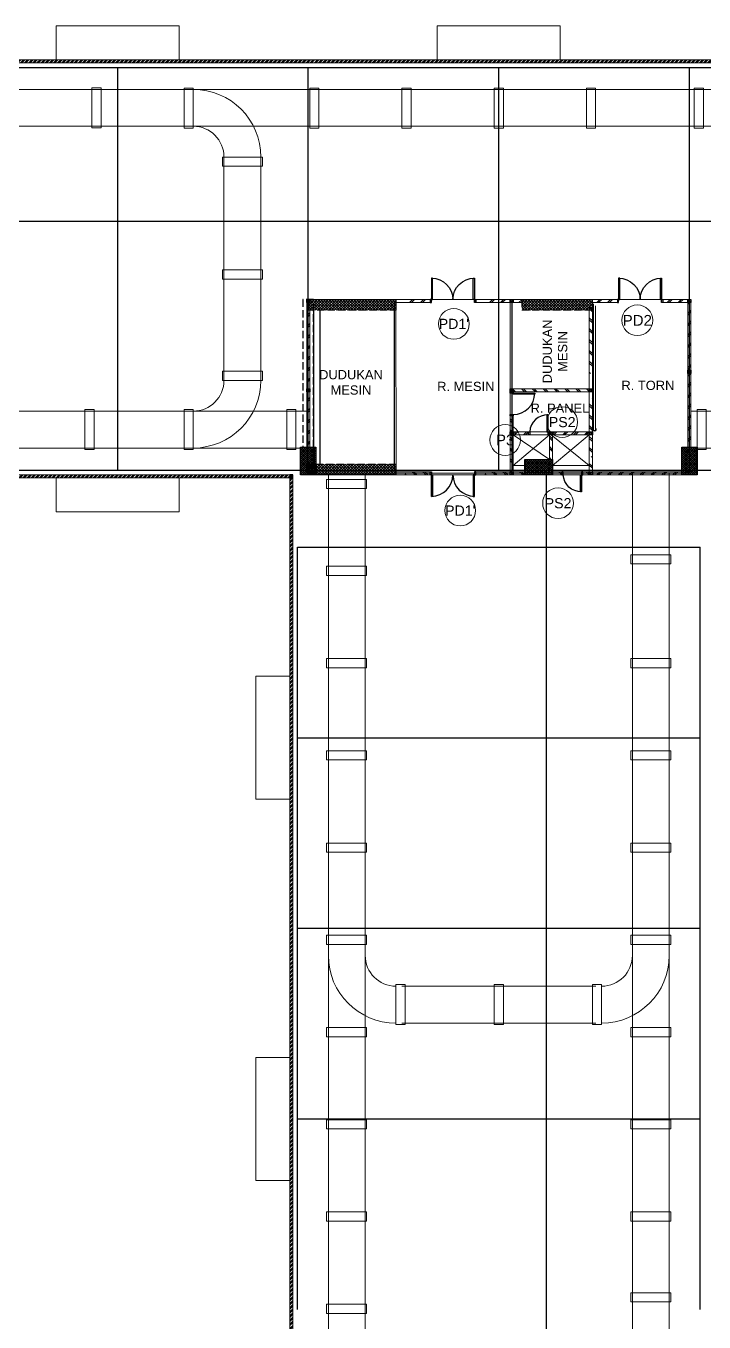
# Model space of a CAD drawing. Header units: millimetres. Extents: x -108 to 357, y -17 to 192.
# Drawn here: x 142.75 to 164.82, y 105.74 to 147.89 of the extents above; entities that cross this region are included whole.
import ezdxf
from ezdxf.enums import TextEntityAlignment as Align

# ---------------------------------------------------------------- set-up
doc = ezdxf.new("R2010")
doc.units = ezdxf.units.MM
doc.linetypes.add('ACAD_ISO02W100', pattern=[15, 12, -3])
doc.layers.get('defpoints').update_dxf_attribs({"color": 1})
doc.layers.add('AR_BETON', color=150, linetype='Continuous')
doc.layers.add('Kusen', color=30, linetype='Continuous')
for name, color, linetype, lineweight in [('ars', 11, 'Continuous', 0), ('ars @ 1', 11, 'Continuous', 0), ('ATAP', 3, 'Continuous', 20), ('KOL', 1, 'Continuous', 30), ('KOLOM', 4, 'Continuous', 9), ('lan', 7, 'Continuous', 15), ('NOT', 7, 'Continuous', 20), ('tem', 5, 'Continuous', 20), ('u', 6, 'Continuous', 20)]:
    doc.layers.add(name, color=color, linetype=linetype, lineweight=lineweight)
doc.layers.add('as', color=1, linetype='Continuous', plot=False)
doc.layers.add('POLYLINE TPAK', color=4, linetype='Continuous', lineweight=20, plot=False)
doc.styles.add('S', font='simplex', dxfattribs={"width": 0.75})
doc.styles.get("Standard").update_dxf_attribs({"font": 'arial.ttf'})

# ---------------------------------------------------------------- blocks, each defined once
blk = doc.blocks.new("k2'")
at = {"layer": 'ars'}
h = blk.add_hatch(dxfattribs=at)
h.set_pattern_fill('_USER', color=256, scale=0.05, angle=45, double=1, pattern_type=0)
h.set_pattern_definition([(45, (0, -4.95), (-0.03535534, 0.03535534), []), (135, (0, -4.95), (-0.03535534, -0.03535534), [])])
h.paths.add_polyline_path([(-0.25, -0.45), (0.25, -0.45), (0.25, 0.45), (-0.25, 0.45)])
at = {"layer": 'KOL'}
blk.add_lwpolyline([(-0.25, -0.45), (0.25, -0.45), (0.25, 0.45), (-0.25, 0.45)], close=True, dxfattribs=at)
blk = doc.blocks.new('K 10.10')
at = {"layer": 'ars'}
h = blk.add_hatch(dxfattribs=at)
h.set_pattern_fill('_USER', color=256, scale=0.05, angle=45, double=1, pattern_type=0)
h.set_pattern_definition([(45, (0, 0), (-0.035355339, 0.035355339), []), (135, (0, 0), (-0.035355339, -0.035355339), [])])
h.paths.add_polyline_path([(1560.538, 1380.407), (1560.638, 1380.407), (1560.638, 1380.507), (1560.538, 1380.507)])
at = {"layer": 'KOL'}
blk.add_lwpolyline([(1560.538, 1380.407), (1560.638, 1380.407), (1560.638, 1380.507), (1560.538, 1380.507)], close=True, dxfattribs=at)
blk = doc.blocks.new('P-70-DOBLE')
at = {"layer": 'Kusen'}
for points in [[(102.301, -17.94), (102.341, -17.94), (102.341, -18.04), (102.301, -18.04)], [(102.341, -18.04), (102.381, -18.04), (102.381, -18.74), (102.341, -18.74)], [(103.741, -18.04), (103.701, -18.04), (103.701, -18.74), (103.741, -18.74)], [(103.781, -17.94), (103.741, -17.94), (103.741, -18.04), (103.781, -18.04)]]:
    blk.add_lwpolyline(points, close=True, dxfattribs=at)
for centre, start, end in [((102.341, -18.04), 270, 360), ((103.741, -18.04), 180, 270)]:
    blk.add_arc(centre, 0.7, start, end, dxfattribs=at)
blk = doc.blocks.new('P.60')
at = {"layer": 'Kusen'}
for points in [[(1472.835, 997.535), (1472.875, 997.535), (1472.875, 997.435), (1472.835, 997.435)], [(1472.875, 996.885), (1472.915, 996.885), (1472.915, 997.435), (1472.875, 997.435)], [(1473.475, 997.535), (1473.515, 997.535), (1473.515, 997.435), (1473.475, 997.435)]]:
    blk.add_lwpolyline(points, close=True, dxfattribs=at)
blk.add_arc((1472.895, 997.466), 0.581, 268.0266, 356.9943, dxfattribs=at)
blk = doc.blocks.new('A.ATAP')
at = {"layer": 'ars'}
h = blk.add_hatch(dxfattribs=at)
h.set_pattern_fill('ANSI32', color=256, scale=0.01, style=0)
h.set_pattern_definition([(45, (-24.5, 56.39997), (-0.06735192, 0.06735192), []), (45, (-24.4551, 56.39997), (-0.06735192, 0.06735192), [])])
h.paths.add_polyline_path([(24.5, 56.4), (24.5, 56.5), (-24.5, 56.5), (-24.5, 56.4)])
h = blk.add_hatch(dxfattribs=at)
h.set_pattern_fill('TEMBOK', color=256, scale=0.25)
h.set_pattern_definition([(45, (-43.49, 0.625), (-0.1767767, 0.1767767), []), (45, (-43.4275, 0.625), (-0.1767767, 0.1767767), [])])
h.paths.add_polyline_path([(-2.233, 48.6), (-2.233, 48.7), (-3.045, 48.7), (-3.045, 48.6)])
h = blk.add_hatch(dxfattribs=at)
h.set_pattern_fill('TEMBOK', color=256, scale=0.25)
h.set_pattern_definition([(45, (-40.8875, 0.625), (-0.1767767, 0.1767767), []), (45, (-40.825, 0.625), (-0.1767767, 0.1767767), [])])
h.paths.add_polyline_path([(0.37, 48.6), (0.37, 48.7), (-0.443, 48.7), (-0.443, 48.6)])
h = blk.add_hatch(dxfattribs=at)
h.set_pattern_fill('TEMBOK', color=256, scale=0.25)
h.set_pattern_definition([(45, (-37.4, 0.625), (-0.1767767, 0.1767767), []), (45, (-37.3375, 0.625), (-0.1767767, 0.1767767), [])])
h.paths.add_polyline_path([(3.858, 48.6), (3.858, 48.7), (3.045, 48.7), (3.045, 48.6)])
h = blk.add_hatch(dxfattribs=at)
h.set_pattern_fill('TEMBOK', color=256, scale=0.25)
h.set_pattern_definition([(45, (-35.1075, 0.625), (-0.1767767, 0.1767767), []), (45, (-35.045, 0.625), (-0.1767767, 0.1767767), [])])
h.paths.add_polyline_path([(6.15, 48.6), (6.15, 48.7), (5.338, 48.7), (5.338, 48.6)])
h = blk.add_hatch(dxfattribs=at)
h.set_pattern_fill('TEMBOK', color=256, scale=0.25)
h.set_pattern_definition([(45, (-68.2, 4.35), (-0.1767767, 0.1767767), []), (45, (-68.1375, 4.35), (-0.1767767, 0.1767767), [])])
h.paths.add_polyline_path([(6.15, 46.4), (6.25, 46.4), (6.25, 48.6), (6.15, 48.6)])
h = blk.add_hatch(dxfattribs=at)
h.set_pattern_fill('TEMBOK', color=256, scale=0.25)
h.set_pattern_definition([(45, (-68.2, 6.25), (-0.1767767, 0.1767767), []), (45, (-68.1375, 6.25), (-0.1767767, 0.1767767), [])])
h.paths.add_polyline_path([(6.15, 43.9), (6.25, 43.9), (6.25, 46.3), (6.15, 46.3)])
h = blk.add_hatch(dxfattribs=at)
h.set_pattern_fill('TEMBOK', color=256, scale=0.25)
h.set_pattern_definition([(315, (-4.21266, 56.175), (-0.1767767, -0.1767767), []), (315, (-4.15016, 56.175), (-0.1767767, -0.1767767), [])])
h.paths.add_polyline_path([(3.045, 45.5), (3.045, 43.7), (2.945, 43.7), (2.945, 45.5)])
h = blk.add_hatch(dxfattribs=at)
h.set_pattern_fill('TEMBOK', color=256, scale=0.25)
h.set_pattern_definition([(315, (26.2528, 60.47464), (-0.1767767, -0.1767767), []), (315, (26.3153, 60.47464), (-0.1767767, -0.1767767), [])])
h.paths.add_polyline_path([(0.37, 44.92), (0.47, 44.92), (0.47, 44.4), (0.37, 44.4)])
h = blk.add_hatch(dxfattribs=at)
h.set_pattern_fill('TEMBOK', color=256, scale=0.25)
h.set_pattern_definition([(315, (26.2528, 59.17464), (-0.1767767, -0.1767767), []), (315, (26.3153, 59.17464), (-0.1767767, -0.1767767), [])])
h.paths.add_polyline_path([(0.37, 44.3), (0.47, 44.3), (0.47, 43.1), (0.37, 43.1)])
h = blk.add_hatch(dxfattribs=at)
h.set_pattern_fill('TEMBOK', color=256, scale=0.25)
h.set_pattern_definition([(45, (-7.43, 0.745), (-0.1767767, 0.1767767), []), (45, (-7.3675, 0.745), (-0.1767767, 0.1767767), [])])
h.paths.add_polyline_path([(0.47, 44.3), (0.47, 44.4), (0.965, 44.4), (0.965, 44.3)])
h = blk.add_hatch(dxfattribs=at)
h.set_pattern_fill('TEMBOK', color=256, scale=0.25)
h.set_pattern_definition([(315, (27.5278, 59.57464), (-0.1767767, -0.1767767), []), (315, (27.5903, 59.57464), (-0.1767767, -0.1767767), [])])
h.paths.add_polyline_path([(1.645, 44.3), (1.745, 44.3), (1.745, 43.5), (1.645, 43.5)])
h = blk.add_hatch(dxfattribs=at)
h.set_pattern_fill('TEMBOK', color=256, scale=0.25)
h.set_pattern_definition([(45, (-5.45, 0.745), (-0.1767767, 0.1767767), []), (45, (-5.3875, 0.745), (-0.1767767, 0.1767767), [])])
h.paths.add_polyline_path([(2.945, 44.4), (1.745, 44.4), (1.745, 44.3), (2.945, 44.3)])
h = blk.add_hatch(dxfattribs=at)
h.set_pattern_fill('TEMBOK', color=256, scale=0.25)
h.set_pattern_definition([(315, (-37.205, 56.475), (-0.1767767, -0.1767767), []), (315, (-37.1425, 56.475), (-0.1767767, -0.1767767), [])])
h.paths.add_polyline_path([(2.945, 43.1), (3.045, 43.1), (3.045, 43.6), (2.945, 43.6)])
h = blk.add_hatch(dxfattribs=at)
h.set_pattern_fill('ANSI32', color=256, scale=0.01, style=0)
h.set_pattern_definition([(45, (-37.35, 42.89997), (-0.06735192, 0.06735192), []), (45, (-37.3051, 42.89997), (-0.06735192, 0.06735192), [])])
h.paths.add_polyline_path([(-6.8, 42.9), (-6.8, 43), (-37.35, 43), (-37.35, 42.9)])
h = blk.add_hatch(dxfattribs=at)
h.set_pattern_fill('TEMBOK', color=256, scale=0.25)
h.set_pattern_definition([(315, (-43.49, 91.075), (-0.1767767, -0.1767767), []), (315, (-43.4275, 91.075), (-0.1767767, -0.1767767), [])])
h.paths.add_polyline_path([(-2.233, 43.1), (-2.233, 43), (-3.045, 43), (-3.045, 43.1)])
h = blk.add_hatch(dxfattribs=at)
h.set_pattern_fill('TEMBOK', color=256, scale=0.25)
h.set_pattern_definition([(315, (-40.8875, 91.075), (-0.1767767, -0.1767767), []), (315, (-40.825, 91.075), (-0.1767767, -0.1767767), [])])
h.paths.add_polyline_path([(0.37, 43.1), (0.37, 43), (-0.443, 43), (-0.443, 43.1)])
h = blk.add_hatch(dxfattribs=at)
h.set_pattern_fill('TEMBOK', color=256, scale=0.25)
h.set_pattern_definition([(315, (-1.5422, 57.22464), (-0.1767767, -0.1767767), []), (315, (-1.4797, 57.22464), (-0.1767767, -0.1767767), [])])
h.paths.add_polyline_path([(0.845, 43.1), (0.47, 43.1), (0.47, 43), (0.845, 43)])
h = blk.add_hatch(dxfattribs=at)
h.set_pattern_fill('TEMBOK', color=256, scale=0.25)
h.set_pattern_definition([(315, (-0.2672, 57.22464), (-0.1767767, -0.1767767), []), (315, (-0.2047, 57.22464), (-0.1767767, -0.1767767), [])])
h.paths.add_polyline_path([(2.055, 43.1), (1.745, 43.1), (1.745, 43), (2.055, 43)])
h = blk.add_hatch(dxfattribs=at)
h.set_pattern_fill('TEMBOK', color=256, scale=0.25)
h.set_pattern_definition([(315, (0.6228, 57.22464), (-0.1767767, -0.1767767), []), (315, (0.6853, 57.22464), (-0.1767767, -0.1767767), [])])
h.paths.add_polyline_path([(2.945, 43.1), (2.735, 43.1), (2.735, 43), (2.945, 43)])
h = blk.add_hatch(dxfattribs=at)
h.set_pattern_fill('TEMBOK', color=256, scale=0.25)
h.set_pattern_definition([(45, (-37.4, -4.975), (-0.1767767, 0.1767767), []), (45, (-37.3375, -4.975), (-0.1767767, 0.1767767), [])])
h.paths.add_polyline_path([(3.045, 43.1), (3.045, 43), (5.95, 43), (5.95, 43.1)])
h = blk.add_hatch(dxfattribs=at)
h.set_pattern_fill('ANSI32', color=256, scale=0.01, style=0)
h.set_pattern_definition([(44.98015, (-6.81062, 12.35), (0.06732858, -0.06737525), []), (44.98015, (-6.8106, 12.3949), (0.06732858, -0.06737525), [])])
h.paths.add_polyline_path([(-6.8, 13.6), (-6.7, 13.6), (-6.7, 42.9), (-6.8, 42.9)])
at = {"layer": 'ars @ 1'}
h = blk.add_hatch(dxfattribs=at)
h.set_pattern_fill('TEMBOK', color=256, scale=0.25, style=0, double=1)
h.set_pattern_definition([(45, (1580.41912, -390.63282), (-0.176776695, 0.176776695), []), (45, (1580.48162, -390.63282), (-0.176776695, 0.176776695), [])])
h.paths.add_polyline_path([(-6.15, 48.6), (-6.25, 48.6), (-6.25, 45.8), (-6.15, 45.8)])
h = blk.add_hatch(dxfattribs=at)
h.set_pattern_fill('TEMBOK', color=256, scale=0.25)
h.set_pattern_definition([(45, (1552.20662, -393.8552), (-0.176776695, 0.176776695), []), (45, (1552.26912, -393.8552), (-0.176776695, 0.176776695), [])])
h.paths.add_polyline_path([(0.748, 48.7), (0.748, 48.6), (0.47, 48.6), (0.47, 48.7)])
h = blk.add_hatch(dxfattribs=at)
h.set_pattern_fill('TEMBOK', color=256, scale=0.25)
h.set_pattern_definition([(315, (1552.11412, 450.3752), (-0.176776695, -0.176776695), []), (315, (1552.17662, 450.3752), (-0.176776695, -0.176776695), [])])
h.paths.add_polyline_path([(2.945, 48.6), (3.045, 48.6), (3.045, 46.3), (2.945, 46.3)])
h = blk.add_hatch(dxfattribs=at)
h.set_pattern_fill('TEMBOK', color=256, scale=0.25, style=0, double=1)
h.set_pattern_definition([(45, (1580.41912, -387.73282), (-0.176776695, 0.176776695), []), (45, (1580.48162, -387.73282), (-0.176776695, 0.176776695), [])])
h.paths.add_polyline_path([(-6.15, 45.7), (-6.25, 45.7), (-6.25, 43.9), (-6.15, 43.9)])
h = blk.add_hatch(dxfattribs=at)
h.set_pattern_fill('TEMBOK', color=256, scale=0.25)
h.set_pattern_definition([(315, (1552.20662, 488.2552), (-0.176776695, -0.176776695), []), (315, (1552.26912, 488.2552), (-0.176776695, -0.176776695), [])])
h.paths.add_polyline_path([(0.47, 45.7), (0.47, 45.8), (2.945, 45.8), (2.945, 45.7)])
at = {"layer": 'KOLOM'}
h = blk.add_hatch(dxfattribs=at)
h.set_pattern_fill('ANSI37', color=256, scale=0.02, style=0)
h.set_pattern_definition([(315, (240.788104, 202.3083), (-0.04490128, -0.04490128), []), (225, (240.788104, 202.3083), (-0.04490128, 0.04490128), [])])
h.paths.add_polyline_path([(-3.34, 48.7), (-3.34, 48.35), (-6.25, 48.35), (-6.25, 48.7)])
h = blk.add_hatch(dxfattribs=at)
h.set_pattern_fill('ANSI37', color=256, scale=0.02, style=0)
h.set_pattern_definition([(315, (247.173105, 202.3083), (-0.04490128, -0.04490128), []), (225, (247.173105, 202.3083), (-0.04490128, 0.04490128), [])])
h.paths.add_polyline_path([(0.748, 48.35), (0.748, 48.7), (3.045, 48.7), (3.045, 48.35)])
h = blk.add_hatch(dxfattribs=at)
h.set_pattern_fill('ANSI37', color=256, scale=0.02, style=0)
h.set_pattern_definition([(315, (240.788104, 196.9583), (-0.04490128, -0.04490128), []), (225, (240.788104, 196.9583), (-0.04490128, 0.04490128), [])])
h.paths.add_polyline_path([(-3.34, 43.35), (-3.34, 43), (-6.25, 43), (-6.25, 43.35)])
for p, q in [((1.645, 44.3), (0.47, 43.3)), ((0.47, 44.3), (1.645, 43.5)), ((2.695, 43.1), (2.095, 43.1)), ((2.655, 43), (2.095, 43))]:
    blk.add_line(p, q)
for points in [[(3.858, 48.7), (5.338, 48.7)], [(2.945, 43.3), (1.708, 44.3)], [(1.745, 43.3), (2.945, 44.3)], [(0.47, 43.3), (0.845, 43.3)], [(1.745, 43.3), (2.945, 43.3)]]:
    blk.add_lwpolyline(points)
at = {"layer": 'AR_BETON'}
for p, q in [((-6.015, 43.35), (-6.015, 48.35)), ((-5.815, 43.35), (-5.815, 48.35))]:
    blk.add_line(p, q, dxfattribs=at)
at = {"layer": 'ars'}
for p, q in [((3.085, 48.556), (3.085, 44.475)), ((3.148, 48.494), (3.148, 44.475)), ((3.085, 46.85), (3.045, 46.85)), ((3.085, 46.55), (3.045, 46.55)), ((3.085, 46.25), (3.045, 46.25)), ((3.085, 45.95), (3.045, 45.95)), ((3.085, 45.65), (3.045, 45.65)), ((3.085, 45.35), (3.045, 45.35)), ((3.085, 45.05), (3.045, 45.05)), ((3.085, 44.75), (3.045, 44.75)), ((3.072, 44.45), (3.045, 44.45)), ((3.072, 44.45), (3.045, 44.45))]:
    blk.add_line(p, q, dxfattribs=at)
for radius, start, end in [(0.0512, 127.5719, 52.4281), (0.0312, 180, 0)]:
    blk.add_arc((3.116, 44.475), radius, start, end, dxfattribs=at)
at = {"layer": 'as'}
for p, q in [((-37.2, 56.25), (37.2, 56.25)), ((-12.4, 43.15), (-12.4, 56.25)), ((-6.2, 43.15), (-6.2, 56.25)), ((0, 43.15), (0, 56.25)), ((6.2, 43.15), (6.2, 56.25)), ((-37.2, 51.25), (37.2, 51.25)), ((-37.2, 51.25), (37.2, 51.25)), ((-3.405, 48.65), (-3.405, 43.15)), ((0.42, 48.65), (0.42, 43.15)), ((-37.2, 43.15), (37.2, 43.15)), ((1.55, 13.35), (1.55, 43.15)), ((-6.55, 40.65), (6.55, 40.65)), ((-6.55, 15.85), (-6.55, 40.65)), ((6.55, 15.85), (6.55, 40.65)), ((-6.55, 34.45), (6.55, 34.45)), ((-6.55, 28.25), (6.55, 28.25)), ((-6.55, 22.05), (6.55, 22.05))]:
    blk.add_line(p, q, dxfattribs=at)
at = {"layer": 'ATAP'}
for p, q in [((24.7, 56.5), (-24.5, 56.5)), ((-9.941, 55.536), (-24.55, 55.536)), ((6.359, 55.536), (-9.941, 55.536)), ((24.75, 55.536), (6.359, 55.536)), ((24.75, 54.336), (-24.75, 54.336)), ((-8.941, 53.336), (-8.941, 46.071)), ((-7.741, 53.336), (-7.741, 46.071)), ((-34.7, 45.071), (-6.25, 45.071)), ((6.25, 45.071), (34.7, 45.071)), ((-34.7, 43.871), (-6.45, 43.871)), ((6.45, 43.871), (34.7, 43.871)), ((4.346, 43.05), (4.346, 13.45)), ((5.546, 43.05), (5.546, 13.45)), ((-37.45, 42.9), (-6.8, 42.9)), ((-6.8, 42.9), (-6.8, 13.6)), ((-5.546, 42.99), (-5.546, 13.51)), ((-4.346, 42.99), (-4.346, 13.51)), ((-3.159, 26.368), (3.159, 26.368)), ((-3.159, 25.168), (3.159, 25.168))]:
    blk.add_line(p, q, dxfattribs=at)
for points in [[(-14.4, 56.5), (-14.4, 57.6), (-10.4, 57.6), (-10.4, 56.5)], [(-2, 56.5), (-2, 57.6), (2, 57.6), (2, 56.5)], [(-14.4, 42.9), (-14.4, 41.8), (-10.4, 41.8), (-10.4, 42.9)], [(-6.8, 36.45), (-7.9, 36.45), (-7.9, 32.45), (-6.8, 32.45)], [(-6.8, 24.05), (-7.9, 24.05), (-7.9, 20.05), (-6.8, 20.05)]]:
    blk.add_lwpolyline(points, dxfattribs=at)
for points in [[(-12.941, 55.586), (-12.941, 54.286), (-13.241, 54.286), (-13.241, 55.586)], [(-10.241, 55.579), (-10.241, 54.279), (-9.941, 54.279), (-9.941, 55.579)], [(-6.15, 55.579), (-6.15, 54.279), (-5.85, 54.279), (-5.85, 55.579)], [(-3.15, 55.579), (-3.15, 54.279), (-2.85, 54.279), (-2.85, 55.579)], [(-0.15, 55.579), (-0.15, 54.279), (0.15, 54.279), (0.15, 55.579)], [(2.85, 55.579), (2.85, 54.279), (3.15, 54.279), (3.15, 55.579)], [(6.359, 55.579), (6.359, 54.279), (6.659, 54.279), (6.659, 55.579)], [(-8.991, 53.336), (-7.691, 53.336), (-7.691, 53.036), (-8.991, 53.036)], [(-8.991, 49.666), (-7.691, 49.666), (-7.691, 49.366), (-8.991, 49.366)], [(-8.991, 46.371), (-7.691, 46.371), (-7.691, 46.071), (-8.991, 46.071)], [(-13.17, 43.821), (-13.17, 45.121), (-13.47, 45.121), (-13.47, 43.821)], [(-9.941, 43.821), (-9.941, 45.121), (-10.241, 45.121), (-10.241, 43.821)], [(-6.6, 43.821), (-6.6, 45.121), (-6.9, 45.121), (-6.9, 43.821)], [(6.45, 43.821), (6.45, 45.121), (6.75, 45.121), (6.75, 43.821)], [(-5.601, 42.55), (-4.301, 42.55), (-4.301, 42.85), (-5.601, 42.85)], [(4.296, 40.1), (5.596, 40.1), (5.596, 40.4), (4.296, 40.4)], [(-5.601, 39.725), (-4.301, 39.725), (-4.301, 40.025), (-5.601, 40.025)], [(-5.601, 36.725), (-4.301, 36.725), (-4.301, 37.025), (-5.601, 37.025)], [(4.296, 36.725), (5.596, 36.725), (5.596, 37.025), (4.296, 37.025)], [(-5.601, 33.725), (-4.301, 33.725), (-4.301, 34.025), (-5.601, 34.025)], [(4.296, 33.725), (5.596, 33.725), (5.596, 34.025), (4.296, 34.025)], [(-5.601, 30.725), (-4.301, 30.725), (-4.301, 31.025), (-5.601, 31.025)], [(4.296, 30.725), (5.596, 30.725), (5.596, 31.025), (4.296, 31.025)], [(-5.601, 27.725), (-4.301, 27.725), (-4.301, 28.025), (-5.601, 28.025)], [(4.296, 27.725), (5.596, 27.725), (5.596, 28.025), (4.296, 28.025)], [(-3.046, 25.118), (-3.046, 26.418), (-3.346, 26.418), (-3.346, 25.118)], [(0.15, 25.118), (0.15, 26.418), (-0.15, 26.418), (-0.15, 25.118)], [(3.346, 25.118), (3.346, 26.418), (3.046, 26.418), (3.046, 25.118)], [(-5.601, 24.725), (-4.301, 24.725), (-4.301, 25.025), (-5.601, 25.025)], [(4.296, 24.725), (5.596, 24.725), (5.596, 25.025), (4.296, 25.025)], [(-5.601, 21.725), (-4.301, 21.725), (-4.301, 22.025), (-5.601, 22.025)], [(4.296, 21.725), (5.596, 21.725), (5.596, 22.025), (4.296, 22.025)], [(-5.601, 18.725), (-4.301, 18.725), (-4.301, 19.025), (-5.601, 19.025)], [(4.296, 18.725), (5.596, 18.725), (5.596, 19.025), (4.296, 19.025)], [(-5.601, 15.725), (-4.301, 15.725), (-4.301, 16.025), (-5.601, 16.025)], [(4.296, 16.1), (5.596, 16.1), (5.596, 16.4), (4.296, 16.4)]]:
    blk.add_lwpolyline(points, close=True, dxfattribs=at)
for centre, radius, start, end in [((-9.941, 53.336), 2.2, 0, 90), ((-9.941, 53.336), 1, 0, 90), ((-9.941, 46.071), 2.2, 270, 0), ((-9.941, 46.071), 1, 270, 0), ((-3.346, 27.368), 2.2, 180, 270), ((-3.346, 27.368), 1, 180, 270), ((3.346, 27.368), 2.2, 270, 0), ((3.346, 27.368), 1, 270, 0)]:
    blk.add_arc(centre, radius, start, end, dxfattribs=at)
at = {"layer": 'defpoints', "color": 2, "linetype": 'ACAD_ISO02W100', "ltscale": 0.02}
blk.add_lwpolyline([(-6.375, 43.9), (-6.025, 43.9), (-6.025, 48.7), (-6.375, 48.7)], close=True, dxfattribs=at)
at = {"layer": 'KOLOM', "linetype": 'ACAD_ISO02W100', "ltscale": 0.02}
for points in [[(-6.25, 48.35), (-3.34, 48.35), (-3.34, 48.7), (-6.25, 48.7)], [(0.748, 48.35), (3.045, 48.35), (3.045, 48.7), (0.748, 48.7)], [(-6.25, 43), (-3.34, 43), (-3.34, 43.35), (-6.25, 43.35)]]:
    blk.add_lwpolyline(points, close=True, dxfattribs=at)
at = {"layer": 'Kusen'}
for points in [[(0.37, 45.66), (0.37, 45.7), (0.47, 45.7), (0.47, 45.66)], [(0.47, 45.62), (0.47, 45.66), (1.17, 45.66), (1.17, 45.62)], [(0.37, 44.92), (0.37, 44.96), (0.47, 44.96), (0.47, 44.92)]]:
    blk.add_lwpolyline(points, close=True, dxfattribs=at)
blk.add_arc((0.47, 45.66), 0.7, 270, 0, dxfattribs=at)
at = {"layer": 'lan'}
for p, q in [((-3.355, 48.7), (0.37, 48.7)), ((3.085, 46.95), (3.045, 46.95)), ((3.085, 46.65), (3.045, 46.65)), ((3.085, 46.35), (3.045, 46.35)), ((3.085, 46.05), (3.045, 46.05)), ((0.37, 44.96), (0.37, 45.66)), ((3.085, 45.75), (3.045, 45.75)), ((3.085, 45.45), (3.045, 45.45)), ((3.085, 45.15), (3.045, 45.15)), ((3.085, 44.85), (3.045, 44.85)), ((3.085, 44.55), (3.045, 44.55)), ((-3.355, 43), (0.37, 43))]:
    blk.add_line(p, q, dxfattribs=at)
at = {"layer": 'tem'}
for points in [[(-24.5, 56.4), (-24.5, 56.5), (24.5, 56.5), (24.5, 56.4)], [(-6.15, 48.6), (-6.25, 48.6), (-6.25, 45.8), (-6.15, 45.8)], [(-3.34, 43), (-6.235, 42.998), (-6.24, 48.698), (-3.345, 48.7)], [(-2.233, 48.7), (-3.34, 48.7), (-3.34, 48.6), (-2.233, 48.6)], [(0.37, 48.7), (-0.753, 48.7), (-0.753, 48.6), (0.37, 48.6)], [(0.372, 45.698), (3.047, 45.7), (3.045, 48.7), (0.37, 48.698)], [(0.47, 48.7), (0.47, 48.6), (0.748, 48.6), (0.748, 48.7)], [(3.858, 48.7), (3.045, 48.7), (3.045, 48.6), (3.858, 48.6)], [(6.15, 48.7), (5.338, 48.7), (5.338, 48.6), (6.15, 48.6)], [(2.945, 48.35), (3.045, 48.35), (3.045, 45.8), (2.945, 45.8)], [(-6.15, 45.7), (-6.25, 45.7), (-6.25, 43.9), (-6.15, 43.9)], [(0.47, 45.7), (0.47, 45.8), (2.945, 45.8), (2.945, 45.7)], [(3.045, 45.7), (3.045, 44.4), (2.945, 44.4), (2.945, 45.7)], [(0.47, 44.92), (0.37, 44.92), (0.37, 44.4), (0.47, 44.4)], [(0.47, 44.3), (0.37, 44.3), (0.37, 43.1), (0.47, 43.1)], [(0.965, 44.4), (0.47, 44.4), (0.47, 44.3), (0.965, 44.3)], [(1.005, 44.3), (1.605, 44.3), (1.605, 44.4), (1.005, 44.4)], [(1.745, 44.3), (1.645, 44.3), (1.645, 43.5), (1.745, 43.5)], [(2.945, 44.4), (1.745, 44.4), (1.745, 44.3), (2.945, 44.3)], [(3.045, 44.3), (3.045, 43.1), (2.945, 43.1), (2.945, 44.3)], [(-37.35, 42.9), (-37.35, 43), (-6.8, 43), (-6.8, 42.9)], [(-2.233, 43), (-3.34, 43), (-3.34, 43.1), (-2.233, 43.1)], [(0.37, 43), (-0.753, 43), (-0.753, 43.1), (0.37, 43.1)], [(0.845, 43.1), (0.47, 43.1), (0.47, 43), (0.845, 43)], [(2.055, 43.1), (1.745, 43.1), (1.745, 43), (2.055, 43)], [(2.945, 43.1), (2.735, 43.1), (2.735, 43), (2.945, 43)], [(5.95, 43.1), (3.045, 43.1), (3.045, 43), (5.95, 43)], [(-6.8, 13.6), (-6.7, 13.6), (-6.7, 42.9), (-6.8, 42.9)]]:
    blk.add_lwpolyline(points, close=True, dxfattribs=at)
at = {"layer": 'tem', "ltscale": 2}
for points in [[(6.15, 46.4), (6.25, 46.4), (6.25, 48.6), (6.15, 48.6)], [(6.15, 43.9), (6.25, 43.9), (6.25, 46.3), (6.15, 46.3)]]:
    blk.add_lwpolyline(points, close=True, dxfattribs=at)
at = {"layer": 'u'}
for points in [[(-6.2, 43.05), (2.995, 43.05), (6.2, 43.05), (6.2, 43.15)], [(-5.95, 43.05), (-6.2, 43.05)], [(5.95, 43.05), (3.045, 43.05)]]:
    blk.add_lwpolyline(points, dxfattribs=at)
at = {"layer": 'KOL', "xscale": -1}
for p, rotation in [((-6.2, 43.45), 180), ((6.2, 43.45), 180), ((1.295, 43.25), 90)]:
    blk.add_blockref("k2'", p, dxfattribs=dict(at, rotation=rotation))
at = {"layer": 'KOLOM', "extrusion": (0, 0, -1), "zscale": -1}
for p in [(-1554.388, -1331.807), (-1561.008, -1331.807), (-1566.788, -1331.807), (-1554.388, -1334.707), (-1561.008, -1334.707), (-1563.583, -1334.707), (-1561.008, -1336.107), (-1562.283, -1336.107), (-1563.583, -1336.107), (-1561.008, -1337.407), (-1563.583, -1337.407)]:
    blk.add_blockref('K 10.10', p, dxfattribs=at)
at = {"layer": 'KOLOM', "extrusion": (0, 0, -1), "zscale": -1, "rotation": 180}
blk.add_blockref('K 10.10', (1554.388, 1426.807), dxfattribs=at)
at = {"layer": 'KOLOM', "extrusion": (0, 0, -1), "xscale": -1, "zscale": -1, "rotation": 180}
blk.add_blockref('K 10.10', (-1553.838, 1423.407), dxfattribs=at)
at = {"layer": 'Kusen', "rotation": 180}
blk.add_blockref('P.60', (1474.48, 1041.835), dxfattribs=at)
at = {"layer": 'Kusen', "extrusion": (0, 0, -1), "zscale": -1}
blk.add_blockref('P.60', (-1475.57, -954.435), dxfattribs=at)
at = {"layer": 'lan', "color": 2, "xscale": -1, "rotation": 180}
for p in [(-104.533, 30.66), (-98.443, 30.66)]:
    blk.add_blockref('P-70-DOBLE', p, dxfattribs=at)
at = {"layer": 'lan', "color": 2}
blk.add_blockref('P-70-DOBLE', (-104.533, 61.04), dxfattribs=at)
blk = doc.blocks.new('NAV')
blk.add_circle((0, -0.4), 0.4)
at = {"style": 'S', "width": 0.75, "flags": 4}
blk.add_attdef('AV', text='', height=0.3, dxfattribs=at).set_placement((0, -0.4), align=Align.MIDDLE)

msp = doc.modelspace()

# ---------------------------------------------------------------- block references
at = {"layer": 'NOT'}
ref = msp.add_blockref('NAV', (156.67748, 137.70203), dxfattribs=dict(at, xscale=-1.25, yscale=1.25, zscale=1.25, rotation=180))
ref.add_attrib('AV', "PD1'", dxfattribs={"layer": '0', "height": 0.33, "flags": 4}).set_placement((156.67748, 138.20203), align=Align.MIDDLE)
ref = msp.add_blockref('NAV', (162.64643, 138.81989), dxfattribs=dict(at, xscale=1.25, yscale=1.25, zscale=1.25))
ref.add_attrib('AV', 'PD2', dxfattribs={"layer": '0', "height": 0.35, "flags": 4}).set_placement((162.64643, 138.31989), align=Align.MIDDLE)
ref = msp.add_blockref('NAV', (160.20232, 134.50802), dxfattribs=dict(at, xscale=-1.25, yscale=1.25, zscale=1.25, rotation=180))
ref.add_attrib('AV', 'PS2', dxfattribs={"layer": '0', "height": 0.33, "flags": 4}).set_placement((160.20232, 135.00802), align=Align.MIDDLE)
ref = msp.add_blockref('NAV', (158.34694, 133.92559), dxfattribs=dict(at, xscale=-1.25, yscale=1.25, zscale=1.25, rotation=180))
ref.add_attrib('AV', 'P3', dxfattribs={"layer": '0', "height": 0.35, "flags": 4}).set_placement((158.34694, 134.42559), align=Align.MIDDLE)
ref = msp.add_blockref('NAV', (160.06755, 131.87045), dxfattribs=dict(at, xscale=-1.25, yscale=1.25, zscale=1.25, rotation=180))
ref.add_attrib('AV', 'PS2', dxfattribs={"layer": '0', "height": 0.33, "flags": 4}).set_placement((160.06755, 132.37045), align=Align.MIDDLE)
ref = msp.add_blockref('NAV', (156.88448, 131.6306), dxfattribs=dict(at, xscale=-1.25, yscale=1.25, zscale=1.25, rotation=180))
ref.add_attrib('AV', "PD1'", dxfattribs={"layer": '0', "height": 0.33, "flags": 4}).set_placement((156.88448, 132.1306), align=Align.MIDDLE)
at = {"layer": 'POLYLINE TPAK'}
msp.add_blockref('A.ATAP', (158.13948, 90.2931), dxfattribs=at)

# ---------------------------------------------------------------- texts
at = {"layer": 'NOT', "insert": (159.56525, 136.18583), "char_height": 0.3, "attachment_point": 1, "rotation": 90}
msp.add_mtext_dynamic_manual_height_columns('\\pi0.083832;DUDUKAN \\P\\pi0.45576;MESIN', width=2.1733257, gutter_width=1, heights=[0], dxfattribs=at)
at = {"layer": 'NOT', "char_height": 0.3}
for s, width, insert, attachment_point in [('\\pi0.083832;DUDUKAN \\P\\pi0.45576;MESIN', 2.1733257, (152.20984, 136.70078), 1), ('\\pi0.43311;R. MESIN', 2.6617262, (155.70175, 136.01397), 7), ('\\pi0.5031;R. TORN', 2.6617262, (161.6264, 136.35274), 1), ('\\pi0.39986;R. PANEL', 2.6617262, (158.77477, 135.30919), 7)]:
    msp.add_mtext_dynamic_manual_height_columns(s, width=width, gutter_width=1, heights=[0], dxfattribs=dict(at, insert=insert, attachment_point=attachment_point))

doc.saveas('drawing.dxf')
